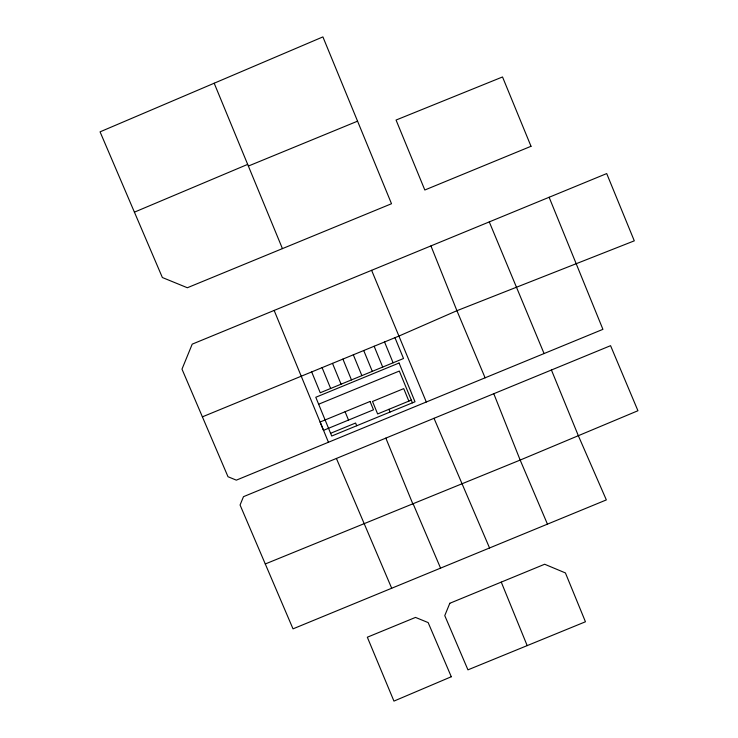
<?xml version="1.0" encoding="UTF-8"?>
<svg xmlns="http://www.w3.org/2000/svg" width="738" height="738" viewBox="0 0 738 738"><rect width="100%" height="100%" fill="white"/><g stroke="black" fill="none" stroke-linecap="round" stroke-linejoin="round"><path stroke-width="1.11" d="M134.408 212.157L247.673 164.389M549.118 197.258L602.918 329.342L236.335 480.152L228.005 476.73L181.991 369.138L192.212 344.148L606.701 173.578L634.293 240.837L456.923 310.698L399.074 336.002L202.387 416.85M248.355 166.059L357.561 121.17L391.509 203.734L187.351 287.746L162.369 277.525L100.064 131.844L322.903 36.9L357.561 121.17M318.641 404.212L399.323 371.057L412.431 402.837M330.596 433.298L355.587 423.022L356.712 425.752M411.306 400.107L377.644 413.953L372.505 401.463L403.732 388.622L408.87 401.112M551.415 369.987L578.426 435.9L606.341 499.912L293.014 628.85L240.071 505.004L243.485 496.674L610.566 345.679L637.936 410.734L520.17 460.069L265.274 563.97M434.009 418.298L489.562 547.993M547.448 524.137L520.17 460.069L493.787 393.714M413.077 503.694L440.577 568.159M336.408 458.455L391.694 588.241M485.106 377.819L456.923 310.698L430.946 245.92M371.611 270.32L426.306 401.998M489.285 221.926L544.072 353.557M214.186 83.228L282.433 248.623M274.149 310.43L328.438 442.246M394.959 337.69L403.52 358.511L320.246 392.754L311.685 371.934M384.544 341.971L393.105 362.792M374.138 346.251L382.699 367.072M388.898 409.322L390.024 412.053M363.733 350.532L372.293 371.352M353.317 354.812L361.878 375.633M385.836 438.104L412.8 503.833M342.912 359.092L351.472 379.913M332.506 363.373L341.067 384.194M345.089 411.739L348.511 420.07M322.091 367.653L330.652 388.474M501.268 582.116L527.19 645.639M449.811 603.278L444.765 615.612L467.947 669.855L585.446 621.774L565.419 572.937L544.662 564.247L449.811 603.278M451.296 676.746L393.944 701.1L367.33 637.217L415.503 617.411L428.151 622.586L451.296 676.746M531.019 146.29L424.82 190.007L396.057 120.045L502.523 76.964L531.019 146.29M399.074 363.013L315.781 397.265L331.722 436.029L415.014 401.776L399.074 363.013M370.07 401.472L320.108 422.016L323.53 430.346L373.493 409.802L370.07 401.472"/></g></svg>
